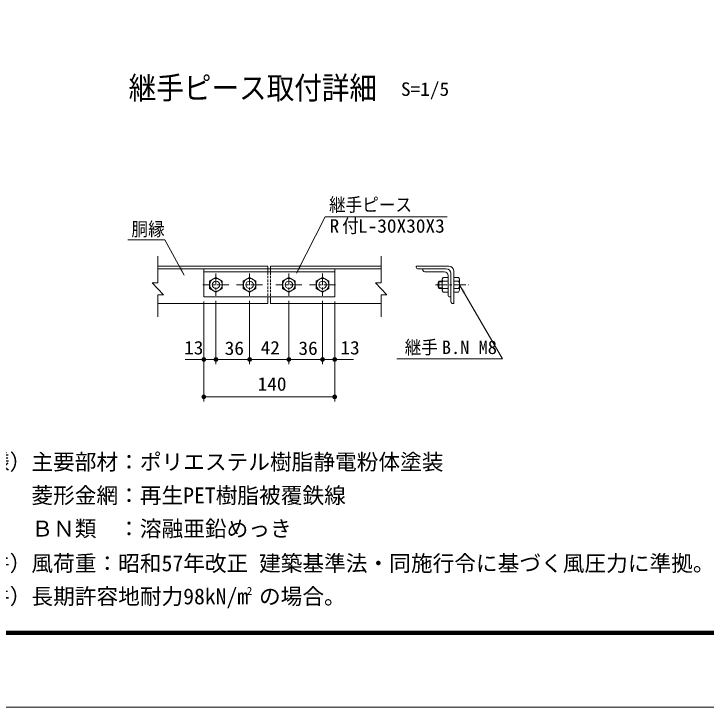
# Model space of a CAD drawing. Units: millimetres, scale not verified, with parts at other scales. Extents: x -4455 to 4455, y -3150 to 3150.
# Drawn here: x 9 to 2231, y -3150 to -927 of the extents above; entities that cross this region are included whole.
import ezdxf
from ezdxf.enums import TextEntityAlignment as Align

# ---------------------------------------------------------------- set-up
doc = ezdxf.new("R2010")
doc.units = ezdxf.units.MM
doc.header["$LTSCALE"] = 30
doc.linetypes.add('USER1', pattern=[2, 1.25, -0.25, 0.25, -0.25])
doc.linetypes.add('USER3', pattern=[0.375, 0.25, -0.125])
for name, color, linetype, lineweight in [('0-0_7詳細', 7, 'Continuous', 18), ('0-1_SUNPOU', 1, 'Continuous', 18), ('0-D_D-TTL', 7, 'Continuous', 9)]:
    doc.layers.add(name, color=color, linetype=linetype, lineweight=lineweight)
doc.layers.add('0-E_D-TTL-TXT', color=7, linetype='Continuous')
doc.styles.add('ＭＳ ゴシック', font='')
doc.styles.get('ＭＳ ゴシック').set_extended_font_data('MS Gothic')

# ---------------------------------------------------------------- blocks, each defined once
blk = doc.blocks.new('M1')
at = {"layer": '0-1_SUNPOU'}
blk.add_line((-7.5, 0), (-57.86, 0), dxfattribs=at)
for points in [[(0, 0), (-7.5, 0), (-7.44, 0.94)], [(0, 0), (-7.44, -0.94), (-7.5, 0)], [(0, 0), (-7.44, 0.94), (-7.26, 1.87)], [(0, 0), (-7.26, -1.87), (-7.44, -0.94)], [(0, 0), (-7.26, 1.87), (-6.97, 2.76)], [(0, 0), (-6.97, -2.76), (-7.26, -1.87)], [(0, 0), (-6.97, 2.76), (-6.57, 3.61)], [(0, 0), (-6.57, -3.61), (-6.97, -2.76)], [(0, 0), (-6.57, 3.61), (-6.07, 4.41)], [(0, 0), (-6.07, -4.41), (-6.57, -3.61)], [(0, 0), (-6.07, 4.41), (-5.47, 5.13)], [(0, 0), (-5.47, -5.13), (-6.07, -4.41)], [(0, 0), (-5.47, 5.13), (-4.78, 5.78)], [(0, 0), (-4.78, -5.78), (-5.47, -5.13)], [(0, 0), (-4.78, 5.78), (-4.02, 6.33)], [(0, 0), (-4.02, -6.33), (-4.78, -5.78)], [(0, 0), (-4.02, 6.33), (-3.19, 6.79)], [(0, 0), (-3.19, -6.79), (-4.02, -6.33)], [(0, 0), (-3.19, 6.79), (-2.32, 7.13)], [(0, 0), (-2.32, -7.13), (-3.19, -6.79)], [(0, 0), (-2.32, 7.13), (-1.41, 7.37)], [(0, 0), (-1.41, -7.37), (-2.32, -7.13)], [(0, 0), (-1.41, 7.37), (-0.47, 7.49)], [(0, 0), (-0.47, -7.49), (-1.41, -7.37)], [(0, 0), (-0.47, 7.49), (0.47, 7.49)], [(0, 0), (0.47, -7.49), (-0.47, -7.49)], [(0, 0), (0.47, 7.49), (1.41, 7.37)], [(0, 0), (1.41, 7.37), (2.32, 7.13)], [(0, 0), (2.32, 7.13), (3.19, 6.79)], [(0, 0), (3.19, 6.79), (4.02, 6.33)], [(0, 0), (4.02, 6.33), (4.78, 5.78)], [(0, 0), (4.78, 5.78), (5.47, 5.13)], [(0, 0), (5.47, 5.13), (6.07, 4.41)], [(0, 0), (6.07, 4.41), (6.57, 3.61)], [(0, 0), (6.57, 3.61), (6.97, 2.76)], [(0, 0), (6.97, 2.76), (7.26, 1.87)], [(0, 0), (7.26, 1.87), (7.44, 0.94)], [(0, 0), (7.44, 0.94), (7.5, 0)], [(0, 0), (1.41, -7.37), (0.47, -7.49)], [(0, 0), (2.32, -7.13), (1.41, -7.37)], [(0, 0), (3.19, -6.79), (2.32, -7.13)], [(0, 0), (4.02, -6.33), (3.19, -6.79)], [(0, 0), (4.78, -5.78), (4.02, -6.33)], [(0, 0), (5.47, -5.13), (4.78, -5.78)], [(0, 0), (6.07, -4.41), (5.47, -5.13)], [(0, 0), (6.57, -3.61), (6.07, -4.41)], [(0, 0), (6.97, -2.76), (6.57, -3.61)], [(0, 0), (7.26, -1.87), (6.97, -2.76)], [(0, 0), (7.44, -0.94), (7.26, -1.87)], [(0, 0), (7.5, 0), (7.44, -0.94)]]:
    blk.add_solid(points, dxfattribs=at)

msp = doc.modelspace()

# ---------------------------------------------------------------- linework, layer by layer
at = {"layer": '0-0_7詳細', "color": 4}
for p, q in [((471.31, -1789.25), (471.31, -1703.67)), ((1187.59, -1789.25), (1187.59, -1703.67)), ((1169.59, -1789.25), (1205.59, -1828.02)), ((1187.59, -1789.25), (1169.59, -1789.25)), ((471.31, -1828.02), (471.31, -1898.21)), ((471.31, -1828.02), (489.31, -1828.02)), ((1187.59, -1828.02), (1187.59, -1898.21)), ((1187.59, -1828.02), (1205.59, -1828.02))]:
    msp.add_line(p, q, dxfattribs=at)
at = {"layer": '0-0_7詳細', "lineweight": 9}
for p, q in [((824.45, -1735.59), (471.31, -1735.59)), ((1187.59, -1744.59), (471.31, -1744.59)), ((618.65, -1744.59), (618.65, -1834.59)), ((1038.65, -1753.59), (618.65, -1753.59)), ((824.45, -1744.59), (824.45, -1735.59)), ((1187.59, -1735.59), (832.85, -1735.59)), ((832.85, -1744.59), (832.85, -1735.59)), ((1038.65, -1744.59), (1038.65, -1834.59)), ((1405.38, -1735.59), (1300.38, -1735.59)), ((1300.38, -1735.59), (1300.38, -1738.59)), ((1396.38, -1744.59), (1306.38, -1744.59)), ((1321.38, -1744.59), (1396.38, -1744.59)), ((1321.38, -1744.59), (1321.38, -1747.59)), ((1327.38, -1753.59), (1390.38, -1753.59)), ((1420.38, -1855.59), (1420.38, -1750.59)), ((1383.18, -1813.35), (1383.18, -1777.83)), ((1402.38, -1765.59), (1402.38, -1828.59)), ((1402.38, -1819.11), (1402.38, -1772.07)), ((1411.38, -1849.59), (1411.38, -1759.59)), ((1436.19, -1772.07), (1420.38, -1772.07)), ((1420.38, -1772.07), (1420.38, -1819.11)), ((1439.58, -1777.95), (1436.19, -1772.07)), ((1372.52, -1807.59), (1372.52, -1783.59)), ((1383.18, -1783.59), (1372.52, -1783.59)), ((1385.24, -1783.59), (1402.38, -1783.59)), ((1436.19, -1783.59), (1420.38, -1783.59)), ((1383.18, -1807.59), (1372.52, -1807.59)), ((1383.18, -1813.35), (1386.51, -1819.11)), ((1385.24, -1807.59), (1402.38, -1807.59)), ((1386.51, -1819.11), (1402.38, -1819.11)), ((1436.19, -1807.59), (1420.38, -1807.59)), ((1436.19, -1819.11), (1420.38, -1819.11)), ((1038.65, -1834.59), (618.65, -1834.59)), ((824.45, -1855.59), (824.45, -1834.59)), ((832.85, -1855.59), (832.85, -1834.59)), ((824.45, -1855.59), (471.31, -1855.59)), ((1187.59, -1855.59), (832.85, -1855.59)), ((1420.38, -1855.59), (1417.38, -1855.59))]:
    msp.add_line(p, q, dxfattribs=at)
at = {"layer": '0-0_7詳細', "color": 3, "linetype": 'USER3'}
for p, q in [((824.45, -1744.59), (824.45, -1834.59)), ((832.85, -1744.59), (832.85, -1834.59))]:
    msp.add_line(p, q, dxfattribs=at)
at = {"layer": '0-0_7詳細', "color": 1, "linetype": 'USER1'}
for p, q in [((657.65, -1759.65), (657.65, -1831.4)), ((765.65, -1759.65), (765.65, -1831.4)), ((891.65, -1759.65), (891.65, -1831.4)), ((999.65, -1759.65), (999.65, -1831.4)), ((699.34, -1795.59), (615.74, -1795.59)), ((807.34, -1795.59), (723.74, -1795.59)), ((933.34, -1795.59), (849.74, -1795.59)), ((1041.34, -1795.59), (957.74, -1795.59)), ((1362.13, -1795.59), (1468.17, -1795.59))]:
    msp.add_line(p, q, dxfattribs=at)
at = {"layer": '0-0_7詳細', "color": 1}
for p, q in [((1383.18, -1785.99), (1371.31, -1785.99)), ((1383.18, -1805.19), (1371.31, -1805.19)), ((618.65, -1849.59), (618.65, -2169.9)), ((618.65, -1849.59), (618.65, -2049.9)), ((657.65, -1846.4), (657.65, -2049.9)), ((657.65, -1846.4), (657.65, -2049.9)), ((765.65, -1846.4), (765.65, -2049.9)), ((765.65, -1846.4), (765.65, -2049.9)), ((891.65, -1846.4), (891.65, -2049.9)), ((891.65, -1846.4), (891.65, -2049.9)), ((999.65, -1846.4), (999.65, -2049.9)), ((999.65, -1846.4), (999.65, -2049.9)), ((1038.65, -1849.59), (1038.65, -2169.9)), ((1038.65, -1849.59), (1038.65, -2049.9)), ((588.65, -2034.9), (558.65, -2034.9)), ((627.65, -2034.9), (597.65, -2034.9)), ((657.65, -2034.9), (618.65, -2034.9)), ((765.65, -2034.9), (657.65, -2034.9)), ((687.65, -2034.9), (717.65, -2034.9)), ((735.65, -2034.9), (705.65, -2034.9)), ((765.65, -2034.9), (891.65, -2034.9)), ((795.65, -2034.9), (825.65, -2034.9)), ((861.65, -2034.9), (831.65, -2034.9)), ((891.65, -2034.9), (999.65, -2034.9)), ((921.65, -2034.9), (951.65, -2034.9)), ((969.65, -2034.9), (939.65, -2034.9)), ((999.65, -2034.9), (1038.65, -2034.9)), ((1029.65, -2034.9), (1059.65, -2034.9)), ((1068.65, -2034.9), (1098.65, -2034.9)), ((648.65, -2154.9), (1008.65, -2154.9))]:
    msp.add_line(p, q, dxfattribs=at)
for points in [[(1399.53, -1577.93), (1008.47, -1577.93), (916.16, -1758.22)], [(374.68, -1651.69), (493.07, -1651.69), (556.06, -1764.71)], [(1237.75, -2032.8), (1577.59, -2032.8), (1440.59, -1797.32)]]:
    msp.add_lwpolyline(points, dxfattribs=at)
at = {"layer": '0-0_7詳細', "lineweight": 9}
for points in [[(657.65, -1772.07), (637.28, -1783.83), (637.28, -1807.35), (657.65, -1819.11), (678.01, -1807.35), (678.01, -1783.83)], [(765.65, -1772.07), (745.28, -1783.83), (745.28, -1807.35), (765.65, -1819.11), (786.01, -1807.35), (786.01, -1783.83)], [(891.65, -1772.07), (871.28, -1783.83), (871.28, -1807.35), (891.65, -1819.11), (912.01, -1807.35), (912.01, -1783.83)], [(999.65, -1772.07), (979.28, -1783.83), (979.28, -1807.35), (999.65, -1819.11), (1020.01, -1807.35), (1020.01, -1783.83)]]:
    msp.add_lwpolyline(points, close=True, dxfattribs=at)
for points in [[(1383.18, -1777.83), (1386.51, -1772.07), (1402.38, -1772.07)], [(1411.38, -1759.59), (1411.38, -1834.59), (1408.38, -1834.59)], [(1439.58, -1777.95), (1439.58, -1813.23), (1436.19, -1819.11)]]:
    msp.add_lwpolyline(points, dxfattribs=at)
at = {"layer": '0-0_7詳細', "color": 4}
msp.add_lwpolyline([(471.31, -1789.25), (453.31, -1789.25), (489.31, -1828.02)], dxfattribs=at)
at = {"layer": '0-0_7詳細', "lineweight": 9}
for centre, radius in [((657.65, -1795.59), 20.4), ((765.65, -1795.59), 20.4), ((891.65, -1795.59), 20.4), ((999.65, -1795.59), 20.4), ((657.65, -1795.59), 12), ((765.65, -1795.59), 12), ((891.65, -1795.59), 12), ((999.65, -1795.59), 12)]:
    msp.add_circle(centre, radius, dxfattribs=at)
for centre, radius, start, end in [((1306.38, -1738.59), 6, 180, 270), ((1327.38, -1747.59), 6, 180, 270), ((1390.38, -1765.59), 12, 0, 90), ((1396.38, -1759.59), 15, 0, 90), ((1396.38, -1759.59), 15, 0, 90), ((1405.38, -1750.59), 15, 0, 90), ((1392.27, -1777.83), 9.09, 180, 219.3382), ((1433.71, -1778.26), 5.88, 294.94299, 2.968), ((1393.31, -1795.59), 24, 150, 210), ((1419.18, -1795.59), 36, 160.52878, 199.47122), ((1416.68, -1795.59), 22.91, 328.40741, 31.59259), ((1392.27, -1813.35), 9.09, 140.6618, 180), ((1433.71, -1812.93), 5.88, 357.032, 65.05701), ((1408.38, -1828.59), 6, 180, 270), ((1417.38, -1849.59), 6, 180, 270)]:
    msp.add_arc(centre, radius, start, end, dxfattribs=at)
at = {"layer": '0-0_7詳細', "color": 1}
for points in [[(915.25, -1760), (924.28, -1730.93), (933.56, -1735.67)], [(557.04, -1766.45), (537.88, -1742.78), (546.98, -1737.71)], [(1439.58, -1795.59), (1459.17, -1818.9), (1450.17, -1824.14)]]:
    msp.add_solid(points, dxfattribs=at)
at = {"layer": '0-D_D-TTL', "color": 2, "lineweight": 18}
msp.add_lwpolyline([(-4454.56, 3150.45), (4455.14, 3150.45), (4455.14, -3149.97), (-4454.56, -3149.97)], close=True, dxfattribs=at)
at = {"layer": '0-D_D-TTL'}
for points in [[(-4168.18, 2917.11), (4168.75, 2917.11), (4168.75, -2916.62), (-4168.18, -2916.62)], [(-4165.53, 2914.45), (4166.1, 2914.45), (4166.1, -2913.97), (-4165.53, -2913.97)], [(-4162.87, 2911.8), (4163.45, 2911.8), (4163.45, -2911.32), (-4162.87, -2911.32)], [(-4160.22, 2909.15), (4160.8, 2909.15), (4160.8, -2908.67), (-4160.22, -2908.67)], [(-4157.57, 2906.5), (4158.15, 2906.5), (4158.15, -2906.02), (-4157.57, -2906.02)]]:
    msp.add_lwpolyline(points, close=True, dxfattribs=at)

# ---------------------------------------------------------------- block references
at = {"layer": '0-0_7詳細'}
for p in [(618.65, -2034.9), (657.65, -2034.9), (765.65, -2034.9), (891.65, -2034.9), (999.65, -2034.9), (1038.65, -2154.9)]:
    msp.add_blockref('M1', p, dxfattribs=at)
at = {"layer": '0-0_7詳細', "rotation": 180}
for p in [(657.65, -2034.9), (765.65, -2034.9), (891.65, -2034.9), (999.65, -2034.9), (1038.65, -2034.9), (618.65, -2154.9)]:
    msp.add_blockref('M1', p, dxfattribs=at)

# ---------------------------------------------------------------- texts
at = {"layer": '0-0_7詳細', "style": 'ＭＳ ゴシック', "width": 0.9}
msp.add_text('継手ピース取付詳細', height=72.14, dxfattribs=at).set_placement((377.38, -1221.69), align=Align.BOTTOM_LEFT)
at = {"layer": '0-0_7詳細', "color": 3, "style": 'ＭＳ ゴシック'}
for s, width, p in [('S=1/5', 1.05, (1251.13, -1202.64)), ('継手ピース', 0.9, (1020.6, -1573.26)), ('胴縁', 0.9, (386.38, -1651.58)), ('R', 1.05, (1022.17, -1641.4)), ('付', 0.9, (1062.91, -1641.4)), ('L-30X30X3', 1.05, (1113.25, -1641.4)), ('13', 1.05, (555.39, -2031.93)), ('36', 1.05, (685.57, -2033.4)), ('42', 1.05, (800.82, -2031.93)), ('36', 1.05, (922.23, -2033.4)), ('13', 1.05, (1056.9, -2031.93)), ('継手', 0.9, (1263.39, -2030.54)), ('140', 1.05, (791.15, -2148.23))]:
    msp.add_text(s, height=43.33, dxfattribs=dict(at, width=width)).set_placement(p, align=Align.BOTTOM_LEFT)
msp.add_text('B.N M8', height=43.33, dxfattribs=at).set_placement((1382.33, -2030.54), align=Align.BOTTOM_LEFT)
at = {"layer": '0-E_D-TTL-TXT', "style": 'ＭＳ ゴシック'}
for s, height, p in [('（仕\u3000\u3000様）主要部材：ポリエステル樹脂静電粉体塗装', 51.03, (-352.33, -2404.28)), ('\u3000\u3000\u3000\u3000\u3000\u3000菱形金網：再生PET樹脂被覆鉄線', 51.03, (-352.33, -2511.77)), ('\u3000\u3000\u3000\u3000\u3000\u3000ＢＮ類\u3000：溶融亜鉛めっき', 51.03, (-352.33, -2618.25)), ('（設計条件）風荷重：昭和57年改正 建築基準法・同施行令に基づく風圧力に準拠。', 51.03, (-352.33, -2729.52)), ('（基礎条件）長期許容地耐力98kN/m の場合。', 51.03, (-352.33, -2835.59)), ('2', 25.51, (756.57, -2797.61))]:
    msp.add_text(s, height=height, dxfattribs=at).set_placement(p, align=Align.BOTTOM_LEFT)

doc.saveas('drawing.dxf')
